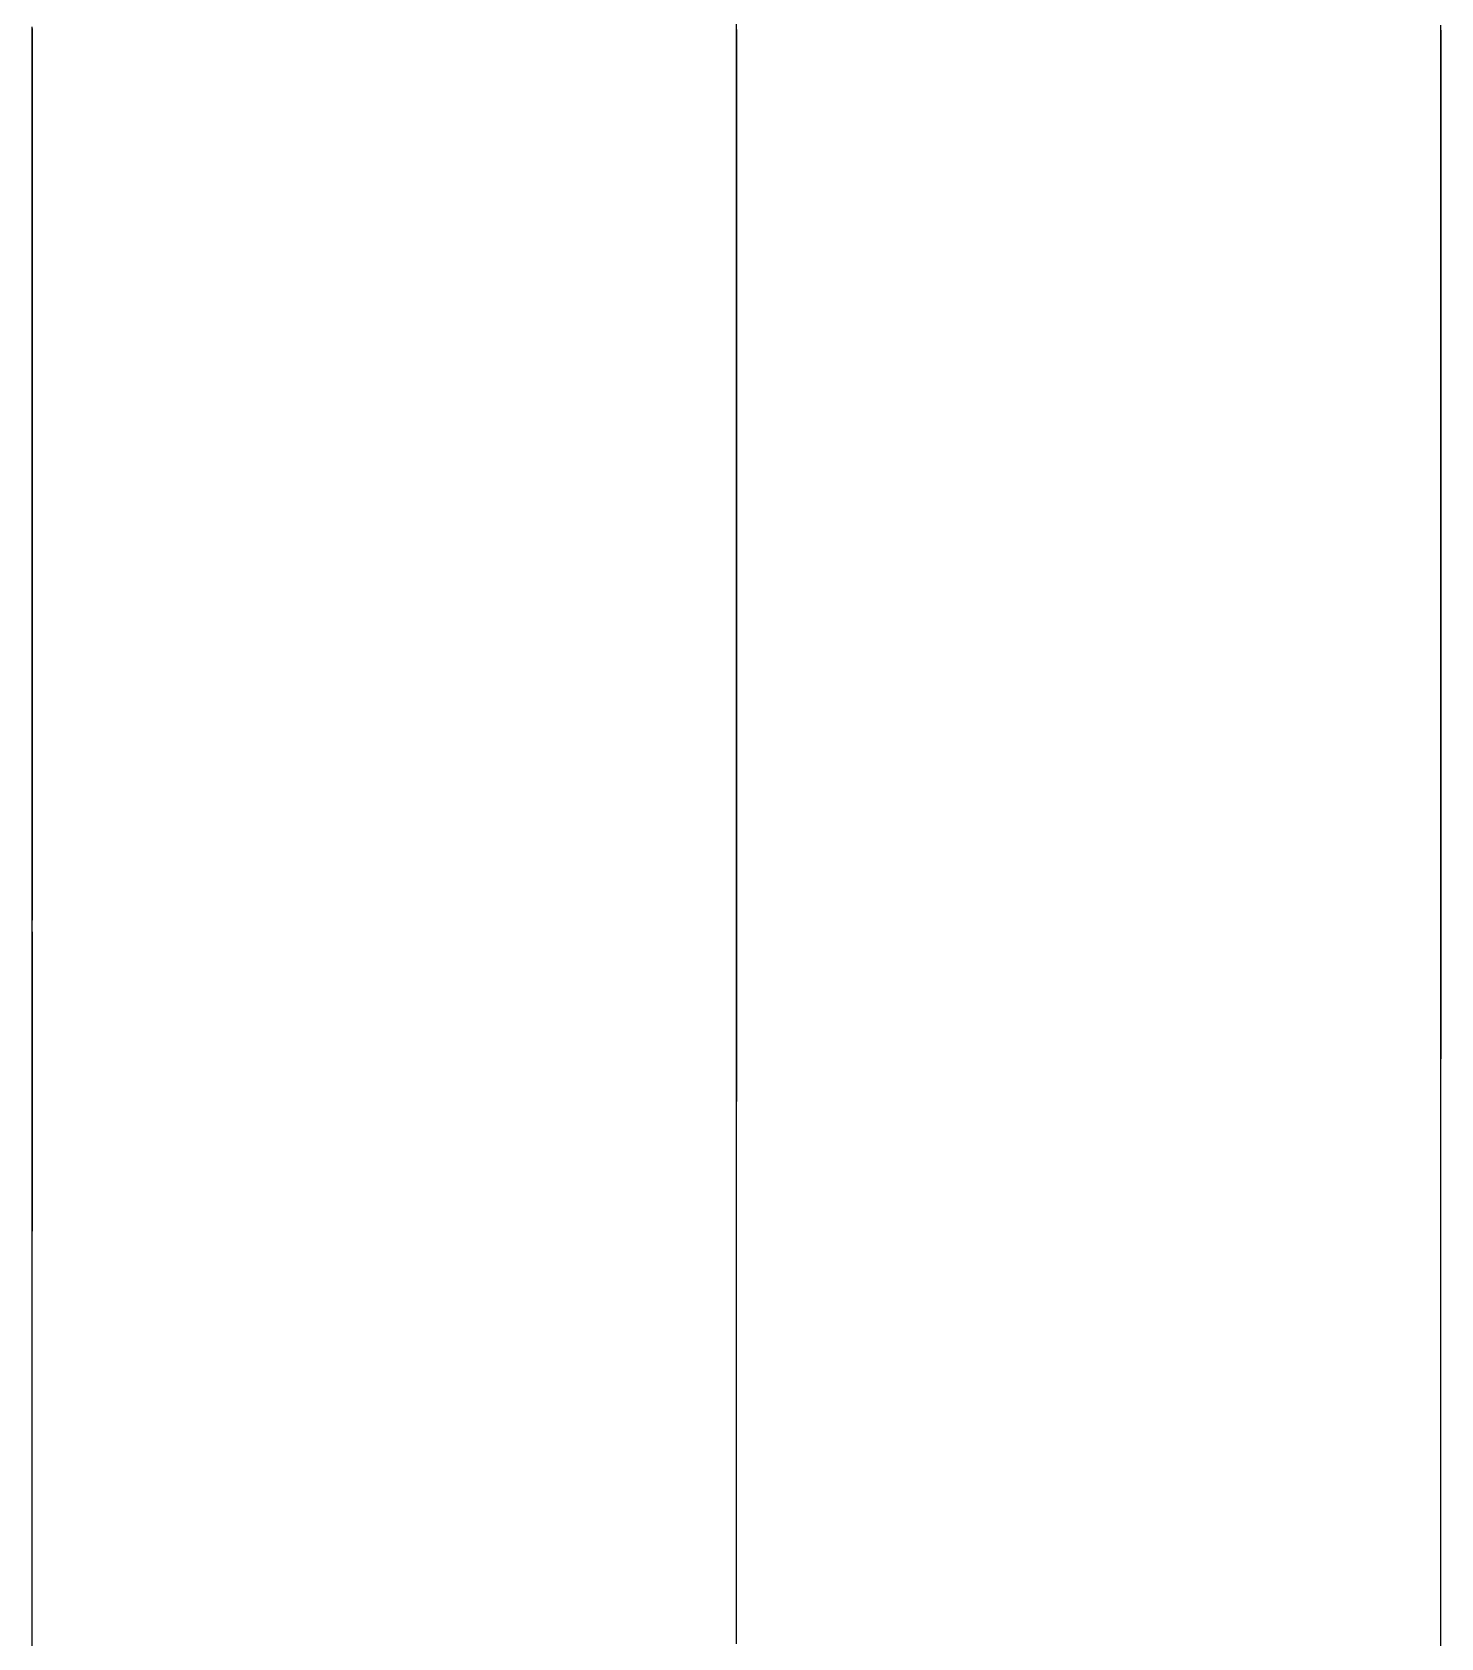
# Model space of a CAD drawing. Extents: x -400 to 0, y -315 to 2087.
# Drawn here: x -200.1 to -0.1, y 1517.8 to 1745.8 of the extents above; entities that cross this region are included whole.
import ezdxf

# ---------------------------------------------------------------- set-up
doc = ezdxf.new("R2010")
doc.units = 0

msp = doc.modelspace()

# ---------------------------------------------------------------- linework, layer by layer
at = {"layer": 'LAY0', "color": 2}
for points in [[(-100.1, 1516.89), (-100.1, 1522.42), (-100.1, 1529.8), (-100.1, 1537.17), (-100.1, 1544.55), (-100.1, 1550.08), (-100.1, 1555.61), (-100.1, 1561.14), (-100.1, 1566.67), (-100.1, 1572.2), (-100.1, 1577.74), (-100.1, 1583.27), (-100.1, 1588.8), (-100.1, 1596.17), (-100.1, 1603.55), (-100.1, 1610.92), (-100.1, 1616.45), (-100.1, 1621.99), (-100.1, 1627.52), (-100.1, 1633.05), (-100.1, 1638.58), (-100.1, 1644.11), (-100.1, 1649.64), (-100.1, 1655.17), (-100.1, 1662.55), (-100.1, 1669.92), (-100.1, 1677.3), (-100.1, 1682.83), (-100.1, 1688.36), (-100.1, 1693.89), (-100.1, 1699.42), (-100.1, 1704.95), (-100.1, 1710.49), (-100.1, 1716.02), (-100.1, 1721.55), (-100.1, 1728.92), (-100.1, 1736.3), (-100.1, 1743.67), (-100.1, 1749.2)], [(-0.1, 1512.59), (-0.1, 1518.12), (-0.1, 1523.66), (-0.1, 1529.19), (-0.1, 1534.72), (-0.1, 1540.25), (-0.1, 1547.62), (-0.1, 1555), (-0.1, 1562.37), (-0.1, 1567.91), (-0.1, 1573.44), (-0.1, 1578.97), (-0.1, 1584.5), (-0.1, 1590.03), (-0.1, 1595.56), (-0.1, 1601.09), (-0.1, 1606.62), (-0.1, 1614), (-0.1, 1621.37), (-0.1, 1628.75), (-0.1, 1634.28), (-0.1, 1639.81), (-0.1, 1645.34), (-0.1, 1650.87), (-0.1, 1656.41), (-0.1, 1661.94), (-0.1, 1667.47), (-0.1, 1673), (-0.1, 1680.37), (-0.1, 1687.75), (-0.1, 1695.12), (-0.1, 1700.66), (-0.1, 1706.19), (-0.1, 1711.72), (-0.1, 1717.25), (-0.1, 1722.78), (-0.1, 1728.31), (-0.1, 1733.84), (-0.1, 1739.37), (-0.1, 1746.75)], [(-200.1, 1516.05), (-200.1, 1521.58), (-200.1, 1527.11), (-200.1, 1532.64), (-200.1, 1540.02), (-200.1, 1547.39), (-200.1, 1554.77), (-200.1, 1560.3), (-200.1, 1565.83), (-200.1, 1571.36), (-200.1, 1576.89), (-200.1, 1582.42), (-200.1, 1587.96), (-200.1, 1593.49), (-200.1, 1599.02), (-200.1, 1606.39), (-200.1, 1613.77), (-200.1, 1621.14), (-200.1, 1626.67), (-200.1, 1632.21), (-200.1, 1637.74), (-200.1, 1643.27), (-200.1, 1648.8), (-200.1, 1654.33), (-200.1, 1659.86), (-200.1, 1665.39), (-200.1, 1672.77), (-200.1, 1680.14), (-200.1, 1687.52), (-200.1, 1693.05), (-200.1, 1698.58), (-200.1, 1704.11), (-200.1, 1709.64), (-200.1, 1715.17), (-200.1, 1720.71), (-200.1, 1726.24), (-200.1, 1731.77), (-200.1, 1739.14), (-200.1, 1746.52)], [(-200.1, 1746.26), (-200.1, 1745.65), (-200.1, 1745.05), (-200.1, 1744.45), (-200.1, 1743.86), (-200.1, 1743.25), (-200.1, 1742.64), (-200.1, 1742.04), (-200.1, 1741.45), (-200.1, 1740.67), (-200.1, 1739.89), (-200.1, 1739.11), (-200.1, 1738.53), (-200.1, 1737.95), (-200.1, 1737.36), (-200.1, 1736.77), (-200.1, 1736.48), (-200.1, 1736.19), (-200.1, 1735.9), (-200.1, 1735.6), (-200.1, 1735.21), (-200.1, 1734.82), (-200.1, 1734.43), (-200.1, 1734.14), (-200.1, 1733.84), (-200.1, 1733.54), (-200.1, 1733.24), (-200.1, 1732.95), (-200.1, 1732.65), (-200.1, 1732.35), (-200.1, 1732.05), (-200.1, 1731.65), (-200.1, 1731.25), (-200.1, 1730.85), (-200.1, 1730.54), (-200.1, 1730.24), (-200.1, 1729.94), (-200.1, 1729.63), (-200.1, 1729.33), (-200.1, 1729.02), (-200.1, 1728.72), (-200.1, 1728.41), (-200.1, 1728.01), (-200.1, 1727.6), (-200.1, 1727.19), (-200.1, 1726.88), (-200.1, 1726.58), (-200.1, 1726.27), (-200.1, 1725.96), (-200.1, 1725.65), (-200.1, 1725.35), (-200.1, 1725.04), (-200.1, 1724.73), (-200.1, 1724.32), (-200.1, 1723.9), (-200.1, 1723.49), (-200.1, 1723.18), (-200.1, 1722.87), (-200.1, 1722.56), (-200.1, 1722.26), (-200.1, 1721.95), (-200.1, 1721.64), (-200.1, 1721.33), (-200.1, 1721.02), (-200.1, 1720.61), (-200.1, 1720.19), (-200.1, 1719.78), (-200.1, 1719.47), (-200.1, 1719.16), (-200.1, 1718.85), (-200.1, 1718.55), (-200.1, 1718.23), (-200.1, 1717.92), (-200.1, 1717.61), (-200.1, 1717.3), (-200.1, 1716.9), (-200.1, 1716.49), (-200.1, 1716.09), (-200.1, 1715.78), (-200.1, 1715.48), (-200.1, 1715.16), (-200.1, 1714.85), (-200.1, 1714.53), (-200.1, 1714.21), (-200.1, 1713.91), (-200.1, 1713.6), (-200.1, 1713.21), (-200.1, 1712.81), (-200.1, 1712.41), (-200.1, 1712.11), (-200.1, 1711.81), (-200.1, 1711.5), (-200.1, 1711.18), (-200.1, 1710.87), (-200.1, 1710.57), (-200.1, 1710.26), (-200.1, 1709.96), (-200.1, 1709.55), (-200.1, 1709.14), (-200.1, 1708.74), (-200.1, 1708.43), (-200.1, 1708.13), (-200.1, 1707.82), (-200.1, 1707.52), (-200.1, 1707.14), (-200.1, 1706.76), (-200.1, 1706.39), (-200.1, 1706.01), (-200.1, 1705.52), (-200.1, 1705.02), (-200.1, 1704.53), (-200.1, 1704.16), (-200.1, 1703.8), (-200.1, 1703.43), (-200.1, 1703.07), (-200.1, 1702.71), (-200.1, 1702.35), (-200.1, 1702), (-200.1, 1701.64), (-200.1, 1701.17), (-200.1, 1700.7), (-200.1, 1700.24), (-200.1, 1699.89), (-200.1, 1699.55), (-200.1, 1699.2), (-200.1, 1698.86), (-200.1, 1698.51), (-200.1, 1698.16), (-200.1, 1697.81), (-200.1, 1697.47), (-200.1, 1697.02), (-200.1, 1696.57), (-200.1, 1696.12), (-200.1, 1695.79), (-200.1, 1695.45), (-200.1, 1695.12), (-200.1, 1694.79), (-200.1, 1694.45), (-200.1, 1694.13), (-200.1, 1693.8), (-200.1, 1693.48), (-200.1, 1693.05), (-200.1, 1692.62), (-200.1, 1692.2), (-200.1, 1691.88), (-200.1, 1691.56), (-200.1, 1691.25), (-200.1, 1690.93), (-200.1, 1690.61), (-200.1, 1690.3), (-200.1, 1689.99), (-200.1, 1689.68), (-200.1, 1689.26), (-200.1, 1688.85), (-200.1, 1688.44), (-200.1, 1688.13), (-200.1, 1687.82), (-200.1, 1687.51), (-200.1, 1687.2), (-200.1, 1686.89), (-200.1, 1686.58), (-200.1, 1686.27), (-200.1, 1685.97), (-200.1, 1685.56), (-200.1, 1685.15), (-200.1, 1684.74), (-200.1, 1684.43), (-200.1, 1684.12), (-200.1, 1683.81), (-200.1, 1683.49), (-200.1, 1683.26), (-200.1, 1683.03), (-200.1, 1682.8), (-200.1, 1682.57), (-200.1, 1682.27), (-200.1, 1681.96), (-200.1, 1681.66), (-200.1, 1681.43), (-200.1, 1681.21), (-200.1, 1680.98), (-200.1, 1680.75), (-200.1, 1680.52), (-200.1, 1680.29), (-200.1, 1680.06), (-200.1, 1679.84), (-200.1, 1679.54), (-200.1, 1679.24), (-200.1, 1678.95), (-200.1, 1678.72), (-200.1, 1678.5), (-200.1, 1678.27), (-200.1, 1678.04), (-200.1, 1677.82), (-200.1, 1677.59), (-200.1, 1677.37), (-200.1, 1677.15), (-200.1, 1676.85), (-200.1, 1676.55), (-200.1, 1676.25), (-200.1, 1676.02), (-200.1, 1675.8), (-200.1, 1675.58), (-200.1, 1675.35), (-200.1, 1675.13), (-200.1, 1674.9), (-200.1, 1674.68), (-200.1, 1674.45), (-200.1, 1674.15), (-200.1, 1673.85), (-200.1, 1673.55), (-200.1, 1673.32), (-200.1, 1673.09), (-200.1, 1672.87), (-200.1, 1672.64), (-200.1, 1672.41), (-200.1, 1672.18), (-200.1, 1671.95), (-200.1, 1671.72), (-200.1, 1671.42), (-200.1, 1671.11), (-200.1, 1670.8), (-200.1, 1670.57), (-200.1, 1670.34), (-200.1, 1670.1), (-200.1, 1669.87), (-200.1, 1669.63), (-200.1, 1669.4), (-200.1, 1669.16), (-200.1, 1668.92), (-200.1, 1668.61), (-200.1, 1668.29), (-200.1, 1667.97), (-200.1, 1667.73), (-200.1, 1667.49), (-200.1, 1667.25), (-200.1, 1667), (-200.1, 1666.76), (-200.1, 1666.51), (-200.1, 1666.26), (-200.1, 1666.02), (-200.1, 1665.69), (-200.1, 1665.36), (-200.1, 1665.03), (-200.1, 1664.78), (-200.1, 1664.52), (-200.1, 1664.27), (-200.1, 1664.01), (-200.1, 1663.75), (-200.1, 1663.5), (-200.1, 1663.24), (-200.1, 1662.98), (-200.1, 1662.64), (-200.1, 1662.3), (-200.1, 1661.95), (-200.1, 1661.69), (-200.1, 1661.43), (-200.1, 1661.16), (-200.1, 1660.9), (-200.1, 1660.72), (-200.1, 1660.55), (-200.1, 1660.37), (-200.1, 1660.19), (-200.1, 1659.95), (-200.1, 1659.71), (-200.1, 1659.48), (-200.1, 1659.3), (-200.1, 1659.12), (-200.1, 1658.94), (-200.1, 1658.76), (-200.1, 1658.57), (-200.1, 1658.39), (-200.1, 1658.21), (-200.1, 1658.03), (-200.1, 1657.78), (-200.1, 1657.53), (-200.1, 1657.29), (-200.1, 1657.1), (-200.1, 1656.91), (-200.1, 1656.72), (-200.1, 1656.54), (-200.1, 1656.35), (-200.1, 1656.16), (-200.1, 1655.97), (-200.1, 1655.77), (-200.1, 1655.52), (-200.1, 1655.26), (-200.1, 1655), (-200.1, 1654.81), (-200.1, 1654.61), (-200.1, 1654.41), (-200.1, 1654.22), (-200.1, 1654.02), (-200.1, 1653.81), (-200.1, 1653.61), (-200.1, 1653.41), (-200.1, 1653.14), (-200.1, 1652.87), (-200.1, 1652.59), (-200.1, 1652.39), (-200.1, 1652.18), (-200.1, 1651.97), (-200.1, 1651.76), (-200.1, 1651.46), (-200.1, 1651.16), (-200.1, 1650.87), (-200.1, 1650.57), (-200.1, 1650.18), (-200.1, 1649.79), (-200.1, 1649.39), (-200.1, 1649.1), (-200.1, 1648.8), (-200.1, 1648.5), (-200.1, 1648.21), (-200.1, 1648.05), (-200.1, 1647.89), (-200.1, 1647.74), (-200.1, 1647.58), (-200.1, 1647.37), (-200.1, 1647.16), (-200.1, 1646.94), (-200.1, 1646.78), (-200.1, 1646.62), (-200.1, 1646.46), (-200.1, 1646.29), (-200.1, 1645.95), (-200.1, 1645.6), (-200.1, 1645.26), (-200.1, 1644.91), (-200.1, 1644.45), (-200.1, 1643.99), (-200.1, 1643.54), (-200.1, 1643.2), (-200.1, 1642.86), (-200.1, 1642.52), (-200.1, 1642.18), (-200.1, 1641.97), (-200.1, 1641.75), (-200.1, 1641.54), (-200.1, 1641.33), (-200.1, 1641.05), (-200.1, 1640.77), (-200.1, 1640.49), (-200.1, 1640.28), (-200.1, 1640.07), (-200.1, 1639.87), (-200.1, 1639.66), (-200.1, 1639.43), (-200.1, 1639.19), (-200.1, 1638.95), (-200.1, 1638.72), (-200.1, 1638.41), (-200.1, 1638.1), (-200.1, 1637.8), (-200.1, 1637.57), (-200.1, 1637.34), (-200.1, 1637.1), (-200.1, 1636.87), (-200.1, 1636.65), (-200.1, 1636.43), (-200.1, 1636.2), (-200.1, 1635.98), (-200.1, 1635.69), (-200.1, 1635.39), (-200.1, 1635.09), (-200.1, 1634.86), (-200.1, 1634.64), (-200.1, 1634.41), (-200.1, 1634.19), (-200.1, 1633.97), (-200.1, 1633.76), (-200.1, 1633.54), (-200.1, 1633.32), (-200.1, 1633.03), (-200.1, 1632.74), (-200.1, 1632.45), (-200.1, 1632.23), (-200.1, 1632.01), (-200.1, 1631.79), (-200.1, 1631.57), (-200.1, 1631.36), (-200.1, 1631.15), (-200.1, 1630.94), (-200.1, 1630.73), (-200.1, 1630.44), (-200.1, 1630.16), (-200.1, 1629.88), (-200.1, 1629.66), (-200.1, 1629.45), (-200.1, 1629.24), (-200.1, 1629.03), (-200.1, 1628.82), (-200.1, 1628.62), (-200.1, 1628.41), (-200.1, 1628.2), (-200.1, 1627.93), (-200.1, 1627.66), (-200.1, 1627.38), (-200.1, 1627.18), (-200.1, 1626.97), (-200.1, 1626.77), (-200.1, 1626.56), (-200.1, 1626.36), (-200.1, 1626.16), (-200.1, 1625.96), (-200.1, 1625.76), (-200.1, 1625.5), (-200.1, 1625.23), (-200.1, 1624.97), (-200.1, 1624.77), (-200.1, 1624.57), (-200.1, 1624.38), (-200.1, 1624.18), (-200.1, 1623.98), (-200.1, 1623.79), (-200.1, 1623.6), (-200.1, 1623.41), (-200.1, 1623.15), (-200.1, 1622.89), (-200.1, 1622.64), (-200.1, 1622.45), (-200.1, 1622.25), (-200.1, 1622.06), (-200.1, 1621.87), (-200.1, 1621.69), (-200.1, 1621.5), (-200.1, 1621.31), (-200.1, 1621.12), (-200.1, 1620.88), (-200.1, 1620.63), (-200.1, 1620.38), (-200.1, 1620.2), (-200.1, 1620.01), (-200.1, 1619.83), (-200.1, 1619.65)], [(-100.1, 1746.15), (-100.1, 1745.38), (-100.1, 1744.78), (-100.1, 1744.18), (-100.1, 1743.55), (-100.1, 1742.91), (-100.1, 1742.37), (-100.1, 1741.84), (-100.1, 1741.31), (-100.1, 1740.78), (-100.1, 1740.08), (-100.1, 1739.38), (-100.1, 1738.68), (-100.1, 1738.16), (-100.1, 1737.63), (-100.1, 1737.1), (-100.1, 1736.57), (-100.1, 1736.04), (-100.1, 1735.51), (-100.1, 1734.98), (-100.1, 1734.46), (-100.1, 1733.77), (-100.1, 1733.09), (-100.1, 1732.4), (-100.1, 1731.88), (-100.1, 1731.36), (-100.1, 1730.84), (-100.1, 1730.31), (-100.1, 1729.79), (-100.1, 1729.26), (-100.1, 1728.75), (-100.1, 1728.24), (-100.1, 1727.55), (-100.1, 1726.88), (-100.1, 1726.2), (-100.1, 1725.69), (-100.1, 1725.17), (-100.1, 1724.66), (-100.1, 1724.14), (-100.1, 1723.61), (-100.1, 1723.09), (-100.1, 1722.58), (-100.1, 1722.07), (-100.1, 1721.41), (-100.1, 1720.75), (-100.1, 1720.08), (-100.1, 1719.58), (-100.1, 1719.07), (-100.1, 1718.56), (-100.1, 1718.03), (-100.1, 1717.86), (-100.1, 1717.69), (-100.1, 1717.52), (-100.1, 1717.35), (-100.1, 1717.13), (-100.1, 1716.9), (-100.1, 1716.68), (-100.1, 1716.51), (-100.1, 1716.34), (-100.1, 1716.17), (-100.1, 1716), (-100.1, 1715.18), (-100.1, 1714.54), (-100.1, 1714), (-100.1, 1713.54), (-100.1, 1712.97), (-100.1, 1712.43), (-100.1, 1711.87), (-100.1, 1711.4), (-100.1, 1710.87), (-100.1, 1710.22), (-100.1, 1709.4), (-100.1, 1708.85), (-100.1, 1708.3), (-100.1, 1707.75), (-100.1, 1707.2), (-100.1, 1706.47), (-100.1, 1705.74), (-100.1, 1705), (-100.1, 1704.45), (-100.1, 1703.9), (-100.1, 1703.35), (-100.1, 1702.8), (-100.1, 1702.28), (-100.1, 1701.74), (-100.1, 1701.19), (-100.1, 1700.63), (-100.1, 1699.88), (-100.1, 1699.12), (-100.1, 1698.37), (-100.1, 1697.81), (-100.1, 1697.26), (-100.1, 1696.72), (-100.1, 1696.19), (-100.1, 1695.64), (-100.1, 1695.08), (-100.1, 1694.53), (-100.1, 1693.97), (-100.1, 1693.23), (-100.1, 1692.48), (-100.1, 1691.74), (-100.1, 1691.18), (-100.1, 1690.62), (-100.1, 1690.06), (-100.1, 1689.49), (-100.1, 1689.22), (-100.1, 1688.94), (-100.1, 1688.65), (-100.1, 1688.37), (-100.1, 1687.99), (-100.1, 1687.61), (-100.1, 1687.23), (-100.1, 1686.94), (-100.1, 1686.66), (-100.1, 1686.38), (-100.1, 1686.1), (-100.1, 1685.83), (-100.1, 1685.54), (-100.1, 1685.26), (-100.1, 1684.98), (-100.1, 1684.6), (-100.1, 1684.21), (-100.1, 1683.83), (-100.1, 1683.55), (-100.1, 1683.26), (-100.1, 1682.98), (-100.1, 1682.7), (-100.1, 1682.42), (-100.1, 1682.14), (-100.1, 1681.86), (-100.1, 1681.57), (-100.1, 1681.19), (-100.1, 1680.81), (-100.1, 1680.43), (-100.1, 1680.14), (-100.1, 1679.86), (-100.1, 1679.57), (-100.1, 1679.29), (-100.1, 1679.01), (-100.1, 1678.72), (-100.1, 1678.43), (-100.1, 1678.15), (-100.1, 1677.77), (-100.1, 1677.38), (-100.1, 1677), (-100.1, 1676.72), (-100.1, 1676.43), (-100.1, 1676.14), (-100.1, 1675.85), (-100.1, 1675.56), (-100.1, 1675.27), (-100.1, 1674.99), (-100.1, 1674.7), (-100.1, 1674.32), (-100.1, 1673.93), (-100.1, 1673.55), (-100.1, 1673.26), (-100.1, 1672.97), (-100.1, 1672.68), (-100.1, 1672.39), (-100.1, 1672.09), (-100.1, 1671.79), (-100.1, 1671.5), (-100.1, 1671.21), (-100.1, 1670.83), (-100.1, 1670.44), (-100.1, 1670.06), (-100.1, 1669.77), (-100.1, 1669.47), (-100.1, 1669.18), (-100.1, 1668.88), (-100.1, 1668.57), (-100.1, 1668.27), (-100.1, 1667.98), (-100.1, 1667.69), (-100.1, 1667.3), (-100.1, 1666.92), (-100.1, 1666.53), (-100.1, 1666.24), (-100.1, 1665.95), (-100.1, 1665.64), (-100.1, 1665.34), (-100.1, 1665.05), (-100.1, 1664.75), (-100.1, 1664.46), (-100.1, 1664.16), (-100.1, 1663.76), (-100.1, 1663.36), (-100.1, 1662.96), (-100.1, 1662.67), (-100.1, 1662.37), (-100.1, 1662.08), (-100.1, 1661.79), (-100.1, 1661.61), (-100.1, 1661.43), (-100.1, 1661.24), (-100.1, 1661.06), (-100.1, 1660.82), (-100.1, 1660.57), (-100.1, 1660.33), (-100.1, 1660.14), (-100.1, 1659.96), (-100.1, 1659.77), (-100.1, 1659.59), (-100.1, 1659.35), (-100.1, 1659.1), (-100.1, 1658.86), (-100.1, 1658.62), (-100.1, 1658.29), (-100.1, 1657.96), (-100.1, 1657.63), (-100.1, 1657.39), (-100.1, 1657.14), (-100.1, 1656.89), (-100.1, 1656.64), (-100.1, 1656.51), (-100.1, 1656.38), (-100.1, 1656.25), (-100.1, 1656.12), (-100.1, 1655.94), (-100.1, 1655.77), (-100.1, 1655.59), (-100.1, 1655.46), (-100.1, 1655.32), (-100.1, 1655.19), (-100.1, 1655.06), (-100.1, 1654.86), (-100.1, 1654.67), (-100.1, 1654.47), (-100.1, 1654.28), (-100.1, 1654.02), (-100.1, 1653.76), (-100.1, 1653.5), (-100.1, 1653.3), (-100.1, 1653.1), (-100.1, 1652.9), (-100.1, 1652.7), (-100.1, 1652.56), (-100.1, 1652.42), (-100.1, 1652.28), (-100.1, 1652.14), (-100.1, 1651.95), (-100.1, 1651.76), (-100.1, 1651.58), (-100.1, 1651.43), (-100.1, 1651.29), (-100.1, 1651.15), (-100.1, 1651.01), (-100.1, 1650.88), (-100.1, 1650.75), (-100.1, 1650.63), (-100.1, 1650.5), (-100.1, 1650.33), (-100.1, 1650.16), (-100.1, 1649.99), (-100.1, 1649.86), (-100.1, 1649.73), (-100.1, 1649.61), (-100.1, 1649.48), (-100.1, 1649.36), (-100.1, 1649.25), (-100.1, 1649.14), (-100.1, 1649.03), (-100.1, 1648.87), (-100.1, 1648.72), (-100.1, 1648.57), (-100.1, 1648.45), (-100.1, 1648.34), (-100.1, 1648.22), (-100.1, 1648.11), (-100.1, 1648.01), (-100.1, 1647.91), (-100.1, 1647.81), (-100.1, 1647.71), (-100.1, 1647.58), (-100.1, 1647.44), (-100.1, 1647.31), (-100.1, 1647.2), (-100.1, 1647.1), (-100.1, 1647), (-100.1, 1646.9), (-100.1, 1646.75), (-100.1, 1646.6), (-100.1, 1646.45), (-100.1, 1646.29), (-100.1, 1646.09), (-100.1, 1645.88), (-100.1, 1645.67), (-100.1, 1645.52), (-100.1, 1645.36), (-100.1, 1645.21), (-100.1, 1645.06), (-100.1, 1644.92), (-100.1, 1644.79), (-100.1, 1644.65), (-100.1, 1644.52), (-100.1, 1644.34), (-100.1, 1644.16), (-100.1, 1643.98), (-100.1, 1643.85), (-100.1, 1643.71), (-100.1, 1643.57), (-100.1, 1643.43), (-100.1, 1643.31), (-100.1, 1643.19), (-100.1, 1643.06), (-100.1, 1642.94), (-100.1, 1642.78), (-100.1, 1642.61), (-100.1, 1642.45), (-100.1, 1642.32), (-100.1, 1642.2), (-100.1, 1642.07), (-100.1, 1641.94), (-100.1, 1641.83), (-100.1, 1641.71), (-100.1, 1641.6), (-100.1, 1641.49), (-100.1, 1641.33), (-100.1, 1641.18), (-100.1, 1641.03), (-100.1, 1640.91), (-100.1, 1640.79), (-100.1, 1640.68), (-100.1, 1640.56), (-100.1, 1640.46), (-100.1, 1640.35), (-100.1, 1640.25), (-100.1, 1640.14), (-100.1, 1640), (-100.1, 1639.86), (-100.1, 1639.72), (-100.1, 1639.62), (-100.1, 1639.51), (-100.1, 1639.4), (-100.1, 1639.29), (-100.1, 1639.2), (-100.1, 1639.1), (-100.1, 1639), (-100.1, 1638.91), (-100.1, 1638.78), (-100.1, 1638.66), (-100.1, 1638.53), (-100.1, 1638.44), (-100.1, 1638.35), (-100.1, 1638.26), (-100.1, 1638.17), (-100.1, 1638.08), (-100.1, 1637.99), (-100.1, 1637.91), (-100.1, 1637.83), (-100.1, 1637.72), (-100.1, 1637.61), (-100.1, 1637.5), (-100.1, 1637.42), (-100.1, 1637.35), (-100.1, 1637.27), (-100.1, 1637.2), (-100.1, 1637.12), (-100.1, 1637.05), (-100.1, 1636.98), (-100.1, 1636.91), (-100.1, 1636.82), (-100.1, 1636.73), (-100.1, 1636.64), (-100.1, 1636.58), (-100.1, 1636.52), (-100.1, 1636.46), (-100.1, 1636.4), (-100.1, 1636.28), (-100.1, 1636.16), (-100.1, 1636.04), (-100.1, 1635.92), (-100.1, 1635.75), (-100.1, 1635.58), (-100.1, 1635.4), (-100.1, 1635.27), (-100.1, 1635.13), (-100.1, 1634.99), (-100.1, 1634.84), (-100.1, 1634.71), (-100.1, 1634.58), (-100.1, 1634.44), (-100.1, 1634.31), (-100.1, 1634.12), (-100.1, 1633.93), (-100.1, 1633.74), (-100.1, 1633.6), (-100.1, 1633.46), (-100.1, 1633.31), (-100.1, 1633.17), (-100.1, 1633.03), (-100.1, 1632.9), (-100.1, 1632.76), (-100.1, 1632.63), (-100.1, 1632.44), (-100.1, 1632.27), (-100.1, 1632.09), (-100.1, 1631.96), (-100.1, 1631.83), (-100.1, 1631.7), (-100.1, 1631.57), (-100.1, 1631.45), (-100.1, 1631.33), (-100.1, 1631.21), (-100.1, 1631.1), (-100.1, 1630.94), (-100.1, 1630.8), (-100.1, 1630.66), (-100.1, 1630.55), (-100.1, 1630.46), (-100.1, 1630.36), (-100.1, 1630.27)], [(-0.1, 1746.05), (-0.1, 1743.71), (-0.1, 1740.59), (-0.1, 1737.48), (-0.1, 1734.36), (-0.1, 1732.03), (-0.1, 1729.69), (-0.1, 1727.35), (-0.1, 1725.02), (-0.1, 1722.68), (-0.1, 1720.34), (-0.1, 1718.01), (-0.1, 1715.67), (-0.1, 1712.56), (-0.1, 1709.44), (-0.1, 1706.32), (-0.1, 1703.99), (-0.1, 1701.65), (-0.1, 1699.32), (-0.1, 1696.98), (-0.1, 1695.81), (-0.100002, 1694.64), (-0.100003, 1693.47), (-0.100005, 1692.31), (-0.100009, 1690.75), (-0.100012, 1689.19), (-0.100016, 1687.63), (-0.100018, 1686.46), (-0.10002, 1685.3), (-0.100021, 1684.13), (-0.100021, 1682.96), (-0.100021, 1681.79), (-0.10002, 1680.62), (-0.100018, 1679.46), (-0.100016, 1678.29), (-0.100012, 1676.73), (-0.100009, 1675.17), (-0.100005, 1673.61), (-0.100003, 1672.45), (-0.100002, 1671.28), (-0.1, 1670.11), (-0.1, 1668.94), (-0.1, 1668.36), (-0.1, 1667.77), (-0.1, 1667.19), (-0.1, 1666.6), (-0.1, 1665.83), (-0.1, 1665.05), (-0.1, 1664.27), (-0.1, 1663.68), (-0.1, 1663.1), (-0.1, 1662.52), (-0.1, 1661.93), (-0.1, 1661.35), (-0.1, 1660.76), (-0.1, 1660.18), (-0.1, 1659.6), (-0.1, 1658.82), (-0.1, 1658.04), (-0.1, 1657.26), (-0.1, 1656.67), (-0.1, 1656.09), (-0.1, 1655.51), (-0.1, 1654.92), (-0.1, 1654.34), (-0.1, 1653.75), (-0.1, 1653.17), (-0.1, 1652.59), (-0.1, 1651.81), (-0.1, 1651.03), (-0.1, 1650.25), (-0.1, 1649.66), (-0.1, 1649.08), (-0.1, 1648.5), (-0.1, 1647.91), (-0.1, 1647.33), (-0.100001, 1646.74), (-0.100003, 1646.16), (-0.100005, 1645.58), (-0.100008, 1644.8), (-0.100011, 1644.02), (-0.100014, 1643.24), (-0.100015, 1642.66), (-0.100017, 1642.07), (-0.100018, 1641.49), (-0.100018, 1640.9)], [(-0.1, 1516.54), (-0.1, 1518.23), (-0.1, 1519.92), (-0.1, 1521.17), (-0.1, 1522.41), (-0.1, 1523.64), (-0.1, 1524.86), (-0.1, 1526.08), (-0.1, 1527.29), (-0.1, 1528.48), (-0.1, 1529.67), (-0.1, 1531.25), (-0.1, 1532.81), (-0.1, 1534.35), (-0.1, 1535.5), (-0.1, 1536.64), (-0.1, 1537.77), (-0.1, 1538.9), (-0.1, 1540.02), (-0.1, 1541.12), (-0.1, 1542.22), (-0.1, 1543.32), (-0.1, 1544.76), (-0.1, 1546.19), (-0.1, 1547.6), (-0.1, 1548.66), (-0.1, 1549.7), (-0.1, 1550.74), (-0.1, 1551.76), (-0.1, 1552.79), (-0.1, 1553.8), (-0.1, 1554.8), (-0.1, 1555.8), (-0.1, 1557.12), (-0.1, 1558.42), (-0.1, 1559.71), (-0.1, 1560.67), (-0.1, 1561.63), (-0.1, 1562.57), (-0.1, 1563.51), (-0.1, 1564.44), (-0.1, 1565.37), (-0.1, 1566.28), (-0.1, 1567.19), (-0.1, 1568.4), (-0.1, 1569.59), (-0.1, 1570.77), (-0.1, 1571.64), (-0.1, 1572.51), (-0.1, 1573.37), (-0.1, 1574.23), (-0.1, 1575.08), (-0.1, 1575.92), (-0.1, 1576.76), (-0.1, 1577.59), (-0.1, 1578.68), (-0.1, 1579.77), (-0.1, 1580.84), (-0.1, 1581.64), (-0.1, 1582.43), (-0.1, 1583.22), (-0.1, 1584), (-0.1, 1584.87), (-0.1, 1585.73), (-0.1, 1586.58), (-0.1, 1587.42), (-0.1, 1588.53), (-0.1, 1589.63), (-0.1, 1590.72), (-0.1, 1591.53), (-0.1, 1592.33), (-0.1, 1593.12), (-0.1, 1593.9), (-0.1, 1594.68), (-0.1, 1595.44), (-0.1, 1596.21), (-0.1, 1596.96), (-0.1, 1597.95), (-0.1, 1598.93), (-0.1, 1599.9), (-0.1, 1600.62), (-0.1, 1601.33), (-0.1, 1602.03), (-0.1, 1602.72), (-0.1, 1603.41), (-0.1, 1604.09), (-0.1, 1604.76), (-0.1, 1605.43), (-0.1, 1606.3), (-0.1, 1607.16), (-0.1, 1608.01), (-0.1, 1608.64), (-0.1, 1609.26), (-0.1, 1609.88), (-0.1, 1610.48), (-0.1, 1611.08), (-0.1, 1611.67), (-0.1, 1612.26), (-0.1, 1612.84), (-0.1, 1613.6), (-0.1, 1614.34), (-0.1, 1615.08), (-0.1, 1615.62), (-0.1, 1616.15), (-0.1, 1616.68), (-0.1, 1617.2), (-0.1, 1617.6), (-0.1, 1618), (-0.1, 1618.4), (-0.1, 1618.79), (-0.1, 1619.3), (-0.1, 1619.81), (-0.1, 1620.31), (-0.1, 1620.68), (-0.1, 1621.05), (-0.1, 1621.41), (-0.1, 1621.76), (-0.1, 1622.12), (-0.1, 1622.47), (-0.1, 1622.81), (-0.1, 1623.15), (-0.1, 1623.6), (-0.1, 1624.04), (-0.1, 1624.48), (-0.1, 1624.8), (-0.1, 1625.11), (-0.1, 1625.42), (-0.1, 1625.73), (-0.1, 1626.04), (-0.1, 1626.34), (-0.1, 1626.64), (-0.1, 1626.93), (-0.1, 1627.31), (-0.1, 1627.69), (-0.1, 1628.06), (-0.1, 1628.34), (-0.1, 1628.61), (-0.1, 1628.87), (-0.1, 1629.14), (-0.1, 1629.39), (-0.1, 1629.65), (-0.1, 1629.9), (-0.1, 1630.15), (-0.1, 1630.47), (-0.1, 1630.79), (-0.1, 1631.1), (-0.1, 1631.33), (-0.1, 1631.56), (-0.1, 1631.78), (-0.1, 1632), (-0.1, 1632.24), (-0.1, 1632.45), (-0.1, 1632.65), (-0.1, 1632.82), (-0.1, 1633.03), (-0.1, 1633.21), (-0.1, 1633.36), (-0.1, 1633.46), (-0.1, 1633.54), (-0.1, 1633.62), (-0.1, 1633.68), (-0.1, 1633.74), (-0.1, 1633.79), (-0.1, 1633.83), (-0.1, 1633.86), (-0.1, 1633.9), (-0.1, 1633.94), (-0.1, 1633.97), (-0.1, 1634), (-0.1, 1634.02), (-0.1, 1634.05), (-0.1, 1634.08), (-0.1, 1634.11), (-0.1, 1634.15), (-0.1, 1634.2), (-0.1, 1634.25), (-0.1, 1634.34), (-0.1, 1634.44), (-0.1, 1634.56), (-0.1, 1634.67), (-0.1, 1634.79), (-0.1, 1634.93), (-0.1, 1635.08), (-0.1, 1635.27), (-0.1, 1635.48), (-0.1, 1635.7), (-0.1, 1635.95), (-0.1, 1636.3), (-0.1, 1636.69), (-0.1, 1637.11), (-0.1, 1637.45), (-0.1, 1637.81), (-0.1, 1638.19), (-0.1, 1638.6), (-0.1, 1639.01), (-0.1, 1639.39), (-0.1, 1639.73), (-0.1, 1640.05), (-0.1, 1640.42), (-0.1, 1640.73), (-0.1, 1641), (-0.1, 1641.16), (-0.1, 1641.29), (-0.1, 1641.4), (-0.1, 1641.47), (-0.1, 1641.51), (-0.1, 1641.53), (-0.1, 1641.53), (-0.1, 1641.5), (-0.1, 1641.44), (-0.1, 1641.34), (-0.1, 1641.2), (-0.1, 1641.07), (-0.1, 1640.92), (-0.1, 1640.75), (-0.1, 1640.55), (-0.1, 1640.37), (-0.1, 1640.17), (-0.1, 1639.96), (-0.1, 1639.74), (-0.1, 1639.43), (-0.1, 1639.11), (-0.1, 1638.78), (-0.1, 1638.53), (-0.1, 1638.27), (-0.1, 1638.02), (-0.1, 1637.76), (-0.1, 1637.5), (-0.1, 1637.24), (-0.1, 1636.99), (-0.1, 1636.74), (-0.1, 1636.41), (-0.1, 1636.1), (-0.1, 1635.8), (-0.1, 1635.58), (-0.1, 1635.38), (-0.1, 1635.18), (-0.1, 1635), (-0.1, 1634.64), (-0.1, 1634.27), (-0.1, 1633.88), (-0.1, 1633.47), (-0.1, 1632.9), (-0.1, 1632.3), (-0.1, 1631.68), (-0.1, 1631.19), (-0.1, 1630.69), (-0.1, 1630.17), (-0.1, 1629.63), (-0.1, 1629.08), (-0.1, 1628.51), (-0.1, 1627.93), (-0.1, 1627.33), (-0.1, 1626.51), (-0.1, 1625.65), (-0.1, 1624.78), (-0.1, 1624.1), (-0.1, 1623.4), (-0.1, 1622.7), (-0.1, 1621.97), (-0.1, 1621.23), (-0.1, 1620.47), (-0.1, 1619.7), (-0.1, 1618.92), (-0.1, 1617.84), (-0.1, 1616.74), (-0.1, 1615.62), (-0.1, 1614.75), (-0.1, 1613.88), (-0.1, 1612.98), (-0.1, 1612.07), (-0.1, 1611.15), (-0.1, 1610.21), (-0.1, 1609.26), (-0.1, 1608.29), (-0.1, 1606.97), (-0.1, 1605.63), (-0.1, 1604.26), (-0.1, 1603.22), (-0.1, 1602.16), (-0.1, 1601.09), (-0.1, 1600)], [(-100.1, 1516.94), (-100.1, 1518.16), (-100.1, 1519.38), (-100.1, 1520.59), (-100.1, 1521.79), (-100.1, 1522.98), (-100.1, 1524.56), (-100.1, 1526.12), (-100.1, 1527.67), (-100.1, 1528.82), (-100.1, 1529.97), (-100.1, 1531.1), (-100.1, 1532.23), (-100.1, 1533.35), (-100.1, 1534.47), (-100.1, 1535.57), (-100.1, 1536.66), (-100.1, 1538.11), (-100.1, 1539.54), (-100.1, 1540.96), (-100.1, 1542.01), (-100.1, 1543.06), (-100.1, 1544.1), (-100.1, 1545.14), (-100.1, 1546.16), (-100.1, 1547.18), (-100.1, 1548.18), (-100.1, 1549.18), (-100.1, 1550.51), (-100.1, 1551.81), (-100.1, 1553.11), (-100.1, 1554.07), (-100.1, 1555.03), (-100.1, 1555.98), (-100.1, 1556.92), (-100.1, 1557.86), (-100.1, 1558.79), (-100.1, 1559.71), (-100.1, 1560.62), (-100.1, 1561.82), (-100.1, 1563.02), (-100.1, 1564.2), (-100.1, 1565.08), (-100.1, 1565.95), (-100.1, 1566.82), (-100.1, 1567.68), (-100.1, 1568.53), (-100.1, 1569.38), (-100.1, 1570.22), (-100.1, 1571.05), (-100.1, 1572.15), (-100.1, 1573.24), (-100.1, 1574.32), (-100.1, 1575.12), (-100.1, 1575.91), (-100.1, 1576.7), (-100.1, 1577.49), (-100.1, 1578.36), (-100.1, 1579.23), (-100.1, 1580.08), (-100.1, 1580.93), (-100.1, 1582.05), (-100.1, 1583.15), (-100.1, 1584.24), (-100.1, 1585.05), (-100.1, 1585.85), (-100.1, 1586.65), (-100.1, 1587.44), (-100.1, 1588.22), (-100.1, 1588.99), (-100.1, 1589.76), (-100.1, 1590.51), (-100.1, 1591.51), (-100.1, 1592.49), (-100.1, 1593.46), (-100.1, 1594.18), (-100.1, 1594.9), (-100.1, 1595.6), (-100.1, 1596.31), (-100.1, 1597), (-100.1, 1597.68), (-100.1, 1598.36), (-100.1, 1599.03), (-100.1, 1599.91), (-100.1, 1600.77), (-100.1, 1601.62), (-100.1, 1602.25), (-100.1, 1602.88), (-100.1, 1603.5), (-100.1, 1604.11), (-100.1, 1604.72), (-100.1, 1605.32), (-100.1, 1605.91), (-100.1, 1606.49), (-100.1, 1607.25), (-100.1, 1608), (-100.1, 1608.73), (-100.1, 1609.28), (-100.1, 1609.82), (-100.1, 1610.35), (-100.1, 1610.88), (-100.1, 1611.29), (-100.1, 1611.69), (-100.1, 1612.09), (-100.1, 1612.48), (-100.1, 1613), (-100.1, 1613.51), (-100.1, 1614.01), (-100.1, 1614.38), (-100.1, 1614.75), (-100.1, 1615.12), (-100.1, 1615.48), (-100.1, 1615.84), (-100.1, 1616.19), (-100.1, 1616.54), (-100.1, 1616.89), (-100.1, 1617.34), (-100.1, 1617.78), (-100.1, 1618.21), (-100.1, 1618.54), (-100.1, 1618.86), (-100.1, 1619.17), (-100.1, 1619.49), (-100.1, 1619.8), (-100.1, 1620.11), (-100.1, 1620.41), (-100.1, 1620.7), (-100.1, 1621.09), (-100.1, 1621.47), (-100.1, 1621.84), (-100.1, 1622.12), (-100.1, 1622.39), (-100.1, 1622.66), (-100.1, 1622.93), (-100.1, 1623.19), (-100.1, 1623.45), (-100.1, 1623.71), (-100.1, 1623.96), (-100.1, 1624.28), (-100.1, 1624.6), (-100.1, 1624.92), (-100.1, 1625.15), (-100.1, 1625.38), (-100.1, 1625.61), (-100.1, 1625.83), (-100.1, 1626.07), (-100.1, 1626.29), (-100.1, 1626.48), (-100.1, 1626.65), (-100.1, 1626.85), (-100.1, 1627.01), (-100.1, 1627.15), (-100.1, 1627.24), (-100.1, 1627.32), (-100.1, 1627.38), (-100.1, 1627.45), (-100.1, 1627.5), (-100.1, 1627.54), (-100.1, 1627.57), (-100.1, 1627.59), (-100.1, 1627.61), (-100.1, 1627.62), (-100.1, 1627.63), (-100.1, 1627.64), (-100.1, 1627.65), (-100.1, 1627.67), (-100.1, 1627.7), (-100.1, 1627.73), (-100.1, 1627.77), (-100.1, 1627.81), (-100.1, 1627.86), (-100.1, 1627.94), (-100.1, 1628.04), (-100.1, 1628.16), (-100.1, 1628.27), (-100.1, 1628.39), (-100.1, 1628.54), (-100.1, 1628.7), (-100.1, 1628.9), (-100.1, 1629.12), (-100.1, 1629.36), (-100.1, 1629.62), (-100.1, 1630.01), (-100.1, 1630.44), (-100.1, 1630.91), (-100.1, 1631.29), (-100.1, 1631.69), (-100.1, 1632.12), (-100.1, 1632.57), (-100.1, 1633.02), (-100.1, 1633.43), (-100.1, 1633.82), (-100.1, 1634.17), (-100.1, 1634.58), (-100.1, 1634.94), (-100.1, 1635.24), (-100.1, 1635.42), (-100.1, 1635.58), (-100.1, 1635.7), (-100.1, 1635.78), (-100.1, 1635.83), (-100.1, 1635.86), (-100.1, 1635.86), (-100.1, 1635.84), (-100.1, 1635.78), (-100.1, 1635.68), (-100.1, 1635.54), (-100.1, 1635.4), (-100.1, 1635.24), (-100.1, 1635.06), (-100.1, 1634.85), (-100.1, 1634.66), (-100.1, 1634.45), (-100.1, 1634.22), (-100.1, 1633.99), (-100.1, 1633.66), (-100.1, 1633.31), (-100.1, 1632.96), (-100.1, 1632.69), (-100.1, 1632.42), (-100.1, 1632.15), (-100.1, 1631.89), (-100.1, 1631.62), (-100.1, 1631.36), (-100.1, 1631.09), (-100.1, 1630.83), (-100.1, 1630.49), (-100.1, 1630.15), (-100.1, 1629.84), (-100.1, 1629.61), (-100.1, 1629.4), (-100.1, 1629.21), (-100.1, 1629.03), (-100.1, 1628.68), (-100.1, 1628.31), (-100.1, 1627.92), (-100.1, 1627.51), (-100.1, 1626.93), (-100.1, 1626.33), (-100.1, 1625.7), (-100.1, 1625.21), (-100.1, 1624.71), (-100.1, 1624.19), (-100.1, 1623.66), (-100.1, 1623.12), (-100.1, 1622.55), (-100.1, 1621.97), (-100.1, 1621.36), (-100.1, 1620.53), (-100.1, 1619.67), (-100.1, 1618.78), (-100.1, 1618.1), (-100.1, 1617.41), (-100.1, 1616.7), (-100.1, 1615.98), (-100.1, 1615.24), (-100.1, 1614.49), (-100.1, 1613.71), (-100.1, 1612.92), (-100.1, 1611.84), (-100.1, 1610.73), (-100.1, 1609.59), (-100.1, 1608.72), (-100.1, 1607.84), (-100.1, 1606.95), (-100.1, 1606.04), (-100.1, 1605.12), (-100.1, 1604.18), (-100.1, 1603.22), (-100.1, 1602.24), (-100.1, 1600.92), (-100.1, 1599.56), (-100.1, 1598.18), (-100.1, 1597.13), (-100.1, 1596.07), (-100.1, 1594.99), (-100.1, 1593.9)], [(-200.1, 1516.63), (-200.1, 1518.09), (-200.1, 1519.53), (-200.1, 1520.96), (-200.1, 1522.02), (-200.1, 1523.08), (-200.1, 1524.13), (-200.1, 1525.18), (-200.1, 1526.21), (-200.1, 1527.24), (-200.1, 1528.26), (-200.1, 1529.27), (-200.1, 1530.6), (-200.1, 1531.92), (-200.1, 1533.22), (-200.1, 1534.19), (-200.1, 1535.16), (-200.1, 1536.12), (-200.1, 1537.08), (-200.1, 1538.03), (-200.1, 1538.97), (-200.1, 1539.9), (-200.1, 1540.82), (-200.1, 1542.04), (-200.1, 1543.24), (-200.1, 1544.43), (-200.1, 1545.32), (-200.1, 1546.2), (-200.1, 1547.08), (-200.1, 1547.96), (-200.1, 1548.82), (-200.1, 1549.68), (-200.1, 1550.53), (-200.1, 1551.37), (-200.1, 1552.49), (-200.1, 1553.58), (-200.1, 1554.67), (-200.1, 1555.48), (-200.1, 1556.29), (-200.1, 1557.09), (-200.1, 1557.89), (-200.1, 1558.78), (-200.1, 1559.66), (-200.1, 1560.52), (-200.1, 1561.38), (-200.1, 1562.51), (-200.1, 1563.63), (-200.1, 1564.73), (-200.1, 1565.55), (-200.1, 1566.36), (-200.1, 1567.17), (-200.1, 1567.98), (-200.1, 1568.78), (-200.1, 1569.56), (-200.1, 1570.34), (-200.1, 1571.11), (-200.1, 1572.12), (-200.1, 1573.11), (-200.1, 1574.1), (-200.1, 1574.83), (-200.1, 1575.55), (-200.1, 1576.27), (-200.1, 1576.99), (-200.1, 1577.7), (-200.1, 1578.4), (-200.1, 1579.09), (-200.1, 1579.76), (-200.1, 1580.66), (-200.1, 1581.53), (-200.1, 1582.4), (-200.1, 1583.04), (-200.1, 1583.68), (-200.1, 1584.31), (-200.1, 1584.94), (-200.1, 1585.56), (-200.1, 1586.17), (-200.1, 1586.78), (-200.1, 1587.37), (-200.1, 1588.14), (-200.1, 1588.9), (-200.1, 1589.65), (-200.1, 1590.21), (-200.1, 1590.76), (-200.1, 1591.31), (-200.1, 1591.85), (-200.1, 1592.27), (-200.1, 1592.69), (-200.1, 1593.1), (-200.1, 1593.5), (-200.1, 1594.03), (-200.1, 1594.54), (-200.1, 1595.06), (-200.1, 1595.44), (-200.1, 1595.82), (-200.1, 1596.19), (-200.1, 1596.57), (-200.1, 1596.94), (-200.1, 1597.3), (-200.1, 1597.66), (-200.1, 1598.01), (-200.1, 1598.47), (-200.1, 1598.93), (-200.1, 1599.37), (-200.1, 1599.71), (-200.1, 1600.03), (-200.1, 1600.36), (-200.1, 1600.69), (-200.1, 1601.01), (-200.1, 1601.33), (-200.1, 1601.64), (-200.1, 1601.94), (-200.1, 1602.34), (-200.1, 1602.73), (-200.1, 1603.11), (-200.1, 1603.4), (-200.1, 1603.68), (-200.1, 1603.96), (-200.1, 1604.24), (-200.1, 1604.52), (-200.1, 1604.79), (-200.1, 1605.06), (-200.1, 1605.31), (-200.1, 1605.65), (-200.1, 1605.98), (-200.1, 1606.31), (-200.1, 1606.55), (-200.1, 1606.78), (-200.1, 1607.02), (-200.1, 1607.26), (-200.1, 1607.51), (-200.1, 1607.74), (-200.1, 1607.94), (-200.1, 1608.12), (-200.1, 1608.32), (-200.1, 1608.49), (-200.1, 1608.63), (-200.1, 1608.72), (-200.1, 1608.79), (-200.1, 1608.86), (-200.1, 1608.92), (-200.1, 1608.97), (-200.1, 1609.01), (-200.1, 1609.04), (-200.1, 1609.06), (-200.1, 1609.07), (-200.1, 1609.08), (-200.1, 1609.09), (-200.1, 1609.1), (-200.1, 1609.11), (-200.1, 1609.13), (-200.1, 1609.16), (-200.1, 1609.19), (-200.1, 1609.23), (-200.1, 1609.27), (-200.1, 1609.32), (-200.1, 1609.4), (-200.1, 1609.51), (-200.1, 1609.64), (-200.1, 1609.75), (-200.1, 1609.89), (-200.1, 1610.05), (-200.1, 1610.23), (-200.1, 1610.47), (-200.1, 1610.72), (-200.1, 1610.99), (-200.1, 1611.28), (-200.1, 1611.7), (-200.1, 1612.15), (-200.1, 1612.65), (-200.1, 1613.05), (-200.1, 1613.47), (-200.1, 1613.92), (-200.1, 1614.4), (-200.1, 1614.89), (-200.1, 1615.33), (-200.1, 1615.74), (-200.1, 1616.12), (-200.1, 1616.56), (-200.1, 1616.95), (-200.1, 1617.27), (-200.1, 1617.48), (-200.1, 1617.66), (-200.1, 1617.8), (-200.1, 1617.91), (-200.1, 1617.97), (-200.1, 1618.01), (-200.1, 1618.02), (-200.1, 1618), (-200.1, 1617.95), (-200.1, 1617.85), (-200.1, 1617.71), (-200.1, 1617.58), (-200.1, 1617.41), (-200.1, 1617.22), (-200.1, 1617), (-200.1, 1616.8), (-200.1, 1616.59), (-200.1, 1616.36), (-200.1, 1616.12), (-200.1, 1615.78), (-200.1, 1615.42), (-200.1, 1615.06), (-200.1, 1614.78), (-200.1, 1614.5), (-200.1, 1614.22), (-200.1, 1613.95), (-200.1, 1613.68), (-200.1, 1613.4), (-200.1, 1613.13), (-200.1, 1612.86), (-200.1, 1612.51), (-200.1, 1612.17), (-200.1, 1611.85), (-200.1, 1611.62), (-200.1, 1611.41), (-200.1, 1611.22), (-200.1, 1611.04), (-200.1, 1610.7), (-200.1, 1610.33), (-200.1, 1609.94), (-200.1, 1609.53), (-200.1, 1608.96), (-200.1, 1608.35), (-200.1, 1607.72), (-200.1, 1607.23), (-200.1, 1606.72), (-200.1, 1606.2), (-200.1, 1605.67), (-200.1, 1605.13), (-200.1, 1604.56), (-200.1, 1603.97), (-200.1, 1603.36), (-200.1, 1602.53), (-200.1, 1601.66), (-200.1, 1600.76), (-200.1, 1600.07), (-200.1, 1599.37), (-200.1, 1598.65), (-200.1, 1597.93), (-200.1, 1597.18), (-200.1, 1596.42), (-200.1, 1595.64), (-200.1, 1594.84), (-200.1, 1593.74), (-200.1, 1592.61), (-200.1, 1591.46), (-200.1, 1590.58), (-200.1, 1589.68), (-200.1, 1588.77), (-200.1, 1587.85), (-200.1, 1586.92), (-200.1, 1585.97), (-200.1, 1584.99), (-200.1, 1584), (-200.1, 1582.65), (-200.1, 1581.27), (-200.1, 1579.87), (-200.1, 1578.8), (-200.1, 1577.72), (-200.1, 1576.62), (-200.1, 1575.51)]]:
    msp.add_lwpolyline(points, dxfattribs=at)

doc.saveas('drawing.dxf')
